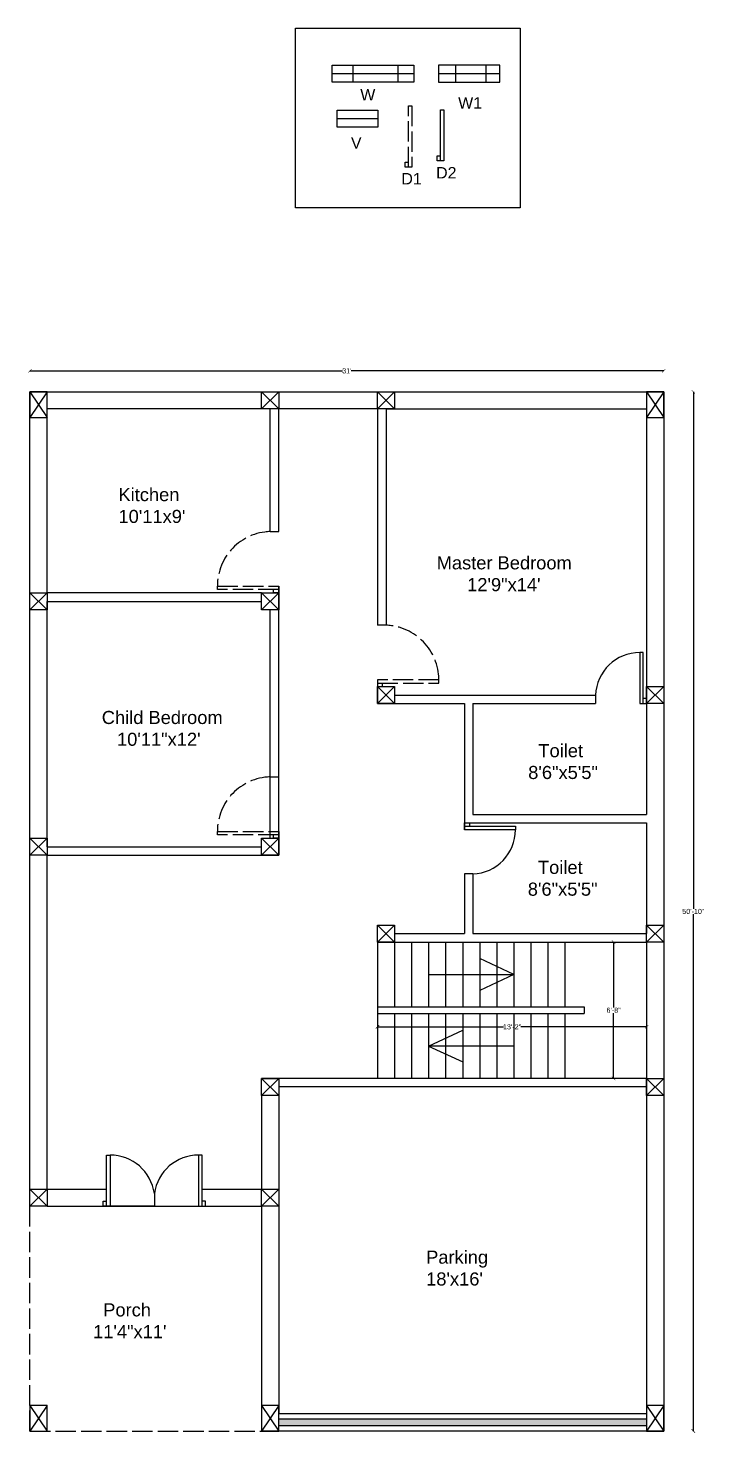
# Model space of a CAD drawing. Header units: inches. Extents: x -19338 to 11623, y -1285 to 3664.
# Drawn here: x 10007 to 10405, y 1334 to 2159 of the extents above; entities that cross this region are included whole.
import ezdxf

# ---------------------------------------------------------------- set-up
doc = ezdxf.new("R2010")
doc.units = ezdxf.units.IN
doc.header["$MEASUREMENT"] = 0
doc.linetypes.add('ACAD_ISO02W100', pattern=[15, 12, -3])
doc.layers.get('0').update_dxf_attribs({"color": 18})
for name, color, linetype in [('C', 141, 'Continuous'), ('C1', 10, 'Continuous'), ('D1', 231, 'ACAD_ISO02W100'), ('D2', 31, 'Continuous'), ('V', 150, 'Continuous'), ('W', 70, 'Continuous'), ('W1', 120, 'Continuous')]:
    doc.layers.add(name, color=color, linetype=linetype)
doc.layers.add('Dot Line', color=210, linetype='ACAD_ISO02W100', plot=False)
doc.layers.add('Naming', color=50, linetype='Continuous', plot=False)
doc.styles.get("Standard").update_dxf_attribs({"font": 'arial.ttf'})
doc.dimstyles.get("Standard").update_dxf_attribs({"dimtxt": 3, "dimasz": 2, "dimexe": 0.18, "dimexo": 0.0625, "dimgap": 0.09, "dimtad": 0, "dimtih": 1, "dimtoh": 1, "dimdsep": 46, "dimlunit": 3, "dimtxsty": 'Standard', "dimblk": 'ARCHTICK', "dimcen": 0.09, "dimse1": 1, "dimse2": 1, "dimclrd": 2, "dimadec": 0, "dimazin": 0, "dimtfac": 1, "dimtofl": 0, "dimtmove": 0, "dimatfit": 3, "dimfxl": 1, "dimtolj": 1, "dimtzin": 0, "dimarcsym": 0})

# ---------------------------------------------------------------- blocks, each defined once
blk = doc.blocks.new('_ArchTick')
at = {"color": 0, "linetype": 'ByBlock', "const_width": 0.15}
blk.add_lwpolyline([(-0.5, -0.5), (0.5, 0.5)], dxfattribs=at)
blk = doc.blocks.new('*D77')
at = {"color": 2, "lineweight": -2, "transparency": 16777216}
for p, q in [((10212.46, 1572.53), (10286.35, 1572.53)), ((10370.46, 1572.53), (10296.56, 1572.53))]:
    blk.add_line(p, q, dxfattribs=at)
at = {"layer": 'Defpoints', "color": 0, "transparency": 16777216}
for p in [(10370.46, 1572.53), (10212.46, 1542.26), (10370.46, 1542.26)]:
    blk.add_point(p, dxfattribs=at)
at = {"color": 2, "lineweight": -2, "transparency": 16777216, "xscale": 2, "yscale": 2, "zscale": 2, "rotation": 180}
blk.add_blockref('_ArchTick', (10212.46, 1572.53), dxfattribs=at)
at = {"color": 2, "lineweight": -2, "transparency": 16777216, "xscale": 2, "yscale": 2, "zscale": 2}
blk.add_blockref('_ArchTick', (10370.46, 1572.53), dxfattribs=at)
at = {"color": 0, "transparency": 16777216, "insert": (10291.46, 1572.53), "char_height": 3, "attachment_point": 5}
blk.add_mtext('\\A1;13\'-2"', dxfattribs=at)
blk = doc.blocks.new('*D78')
at = {"color": 2, "lineweight": -2, "transparency": 16777216}
for p, q in [((10351.06, 1622.26), (10351.06, 1583.88)), ((10351.06, 1542.26), (10351.06, 1580.64))]:
    blk.add_line(p, q, dxfattribs=at)
at = {"layer": 'Defpoints', "color": 0, "transparency": 16777216}
for p in [(10352.75, 1622.26), (10351.06, 1542.26), (10352.75, 1542.26)]:
    blk.add_point(p, dxfattribs=at)
at = {"color": 2, "lineweight": -2, "transparency": 16777216, "xscale": 2, "yscale": 2, "zscale": 2}
for p, rotation in [((10351.06, 1622.26), 90), ((10351.06, 1542.26), 270)]:
    blk.add_blockref('_ArchTick', p, dxfattribs=dict(at, rotation=rotation))
at = {"color": 0, "transparency": 16777216, "insert": (10351.06, 1582.26), "char_height": 3, "attachment_point": 5}
blk.add_mtext('\\A1;6\'-8"', dxfattribs=at)
blk = doc.blocks.new('*D83')
at = {"color": 2, "lineweight": -2, "transparency": 16777216}
for p, q in [((10008.46, 1957.59), (10191.82, 1957.59)), ((10380.46, 1957.59), (10197.09, 1957.59))]:
    blk.add_line(p, q, dxfattribs=at)
at = {"layer": 'Defpoints', "color": 0, "transparency": 16777216}
for p in [(10380.46, 1957.59), (10008.46, 1945.26), (10380.46, 1945.26)]:
    blk.add_point(p, dxfattribs=at)
at = {"color": 2, "lineweight": -2, "transparency": 16777216, "xscale": 2, "yscale": 2, "zscale": 2, "rotation": 180}
blk.add_blockref('_ArchTick', (10008.46, 1957.59), dxfattribs=at)
at = {"color": 2, "lineweight": -2, "transparency": 16777216, "xscale": 2, "yscale": 2, "zscale": 2}
blk.add_blockref('_ArchTick', (10380.46, 1957.59), dxfattribs=at)
at = {"color": 0, "transparency": 16777216, "insert": (10194.46, 1957.59), "char_height": 3, "attachment_point": 5}
blk.add_mtext("\\A1;31'", dxfattribs=at)
blk = doc.blocks.new('*D84')
at = {"color": 2, "lineweight": -2, "transparency": 16777216}
for p, q in [((10397.86, 1945.26), (10397.86, 1641.88)), ((10397.86, 1335.26), (10397.86, 1638.64))]:
    blk.add_line(p, q, dxfattribs=at)
at = {"layer": 'Defpoints', "color": 0, "transparency": 16777216}
for p in [(10380.46, 1945.26), (10380.46, 1335.26), (10397.86, 1335.26)]:
    blk.add_point(p, dxfattribs=at)
at = {"color": 2, "lineweight": -2, "transparency": 16777216, "xscale": 2, "yscale": 2, "zscale": 2}
for p, rotation in [((10397.86, 1945.26), 90), ((10397.86, 1335.26), 270)]:
    blk.add_blockref('_ArchTick', p, dxfattribs=dict(at, rotation=rotation))
at = {"color": 0, "transparency": 16777216, "insert": (10397.86, 1640.26), "char_height": 3, "attachment_point": 5}
blk.add_mtext('\\A1;50\'-10"', dxfattribs=at)

msp = doc.modelspace()

# ---------------------------------------------------------------- hatches: boundary and pattern name
at = {"true_color": 0xf8991e}
h = msp.add_hatch(dxfattribs=at)
h.set_pattern_fill('FLEX', color=30, scale=2)
h.set_pattern_definition([(0, (9510.19323, 1046.40336), (0, 0.5), [0.5, -0.5]), (45, (9510.69323, 1046.40336), (0, 0.5), [0.125, -0.45710678, 0.125, -0.70710678])])
h.paths.add_polyline_path([(10370.456, 1342.259), (10154.456, 1342.259), (10154.456, 1338.259), (10370.456, 1338.259)])

# ---------------------------------------------------------------- linework, layer by layer
for p, q in [((10018.456, 1827.259), (10018.456, 1935.259)), ((10149.456, 1935.259), (10018.456, 1935.259)), ((10149.456, 1863.259), (10149.456, 1935.259)), ((10212.456, 1935.259), (10154.456, 1935.259)), ((10154.456, 1863.259), (10154.456, 1935.259)), ((10212.456, 1935.259), (10212.456, 1808.259)), ((10217.456, 1935.259), (10217.456, 1808.259)), ((10217.456, 1935.259), (10370.456, 1935.259)), ((10370.456, 1935.259), (10370.456, 1697.259)), ((10149.456, 1863.259), (10154.456, 1863.259)), ((10154.456, 1827.259), (10154.456, 1831.259)), ((10144.456, 1827.259), (10018.456, 1827.259)), ((10154.456, 1673.259), (10154.456, 1827.259)), ((10018.456, 1822.259), (10144.456, 1822.259)), ((10018.456, 1678.259), (10018.456, 1822.259)), ((10149.456, 1683.259), (10149.456, 1817.259)), ((10217.456, 1808.259), (10212.456, 1808.259)), ((10212.456, 1776.259), (10212.456, 1762.259)), ((10222.456, 1767.259), (10340.456, 1767.259)), ((10340.456, 1767.259), (10340.456, 1762.259)), ((10212.456, 1762.259), (10263.456, 1762.259)), ((10263.456, 1762.259), (10263.456, 1692.259)), ((10268.456, 1762.259), (10340.456, 1762.259)), ((10268.456, 1762.259), (10268.456, 1697.259)), ((10366.456, 1762.259), (10370.456, 1762.259)), ((10149.456, 1719.259), (10154.456, 1719.259)), ((10263.456, 1692.259), (10370.456, 1692.259)), ((10263.456, 1692.259), (10263.456, 1688.259)), ((10268.456, 1697.259), (10370.456, 1697.259)), ((10370.456, 1692.259), (10370.456, 1627.259)), ((10018.456, 1678.259), (10144.456, 1678.259)), ((10018.456, 1477.259), (10018.456, 1673.259)), ((10018.456, 1673.259), (10154.456, 1673.259)), ((10268.456, 1662.259), (10263.456, 1662.259)), ((10263.456, 1662.259), (10263.456, 1627.259)), ((10268.456, 1662.259), (10268.456, 1627.259)), ((10212.456, 1622.259), (10212.456, 1627.259)), ((10222.456, 1627.259), (10263.456, 1627.259)), ((10268.456, 1627.259), (10370.456, 1627.259)), ((10212.456, 1622.259), (10212.456, 1542.259)), ((10212.456, 1622.259), (10370.456, 1622.259)), ((10222.456, 1622.259), (10222.456, 1584.259)), ((10232.456, 1622.259), (10232.456, 1584.259)), ((10242.456, 1622.259), (10242.456, 1584.259)), ((10252.456, 1622.259), (10252.456, 1584.259)), ((10262.456, 1622.259), (10262.456, 1584.259)), ((10272.456, 1622.259), (10272.456, 1584.259)), ((10282.456, 1622.259), (10282.456, 1584.259)), ((10292.456, 1622.259), (10292.456, 1584.259)), ((10302.456, 1622.259), (10302.456, 1584.259)), ((10312.456, 1622.259), (10312.456, 1584.259)), ((10322.456, 1622.259), (10322.456, 1584.259)), ((10370.456, 1622.259), (10370.456, 1345.259)), ((10292.456, 1603.259), (10272.456, 1612.609)), ((10242.456, 1603.259), (10292.456, 1603.259)), ((10292.456, 1603.259), (10272.456, 1593.908)), ((10212.456, 1584.259), (10333.858, 1584.259)), ((10333.858, 1584.259), (10333.858, 1580.259)), ((10212.456, 1580.259), (10333.858, 1580.259)), ((10222.456, 1580.259), (10222.456, 1542.259)), ((10232.456, 1580.259), (10232.456, 1542.259)), ((10242.456, 1580.259), (10242.456, 1542.259)), ((10252.456, 1580.259), (10252.456, 1542.259)), ((10262.456, 1580.259), (10262.456, 1542.259)), ((10272.456, 1580.259), (10272.456, 1542.259)), ((10282.456, 1580.259), (10282.456, 1542.259)), ((10292.456, 1580.259), (10292.456, 1542.259)), ((10302.456, 1580.259), (10302.456, 1542.259)), ((10312.456, 1580.259), (10312.456, 1542.259)), ((10322.456, 1580.259), (10322.456, 1542.259)), ((10242.456, 1561.259), (10262.456, 1570.609)), ((10292.456, 1561.259), (10242.456, 1561.259)), ((10242.456, 1561.259), (10262.456, 1551.908)), ((10370.456, 1542.259), (10144.456, 1542.259)), ((10154.456, 1537.259), (10154.456, 1345.259)), ((10370.456, 1537.259), (10154.456, 1537.259)), ((10144.456, 1532.259), (10144.456, 1477.259)), ((10018.456, 1477.259), (10053.456, 1477.259)), ((10109.456, 1477.259), (10144.456, 1477.259)), ((10018.456, 1467.259), (10144.456, 1467.259)), ((10144.456, 1467.259), (10144.456, 1335.259)), ((10370.456, 1345.259), (10154.456, 1345.259)), ((10370.456, 1342.259), (10154.456, 1342.259)), ((10370.456, 1338.259), (10154.456, 1338.259))]:
    msp.add_line(p, q)
msp.add_lwpolyline([(10164.252, 2158.81), (10296.265, 2158.81), (10296.265, 2053.286), (10164.252, 2053.286)], close=True)
msp.add_lwpolyline([(10008.456, 1477.259), (10008.456, 1945.259), (10380.456, 1945.259), (10380.456, 1335.259), (10144.456, 1335.259)])
at = {"layer": 'C'}
for p, q in [((10018.456, 1945.259), (10008.456, 1930.259)), ((10008.456, 1945.259), (10018.456, 1930.259)), ((10018.456, 1945.259), (10008.456, 1930.259)), ((10008.456, 1945.259), (10018.456, 1930.259)), ((10380.456, 1945.259), (10370.456, 1930.259)), ((10370.456, 1945.259), (10380.456, 1930.259)), ((10380.456, 1945.259), (10370.456, 1930.259)), ((10370.456, 1945.259), (10380.456, 1930.259)), ((10018.456, 1350.259), (10008.456, 1335.259)), ((10008.456, 1350.259), (10018.456, 1335.259)), ((10018.456, 1350.259), (10008.456, 1335.259)), ((10008.456, 1350.259), (10018.456, 1335.259)), ((10154.456, 1350.259), (10144.456, 1335.259)), ((10144.456, 1350.259), (10154.456, 1335.259)), ((10154.456, 1350.259), (10144.456, 1335.259)), ((10144.456, 1350.259), (10154.456, 1335.259)), ((10380.456, 1350.259), (10370.456, 1335.259)), ((10370.456, 1350.259), (10380.456, 1335.259)), ((10380.456, 1350.259), (10370.456, 1335.259)), ((10370.456, 1350.259), (10380.456, 1335.259))]:
    msp.add_line(p, q, dxfattribs=at)
for points in [[(10008.456, 1930.259), (10018.456, 1930.259), (10018.456, 1945.259), (10008.456, 1945.259)], [(10008.456, 1930.259), (10018.456, 1930.259), (10018.456, 1945.259), (10008.456, 1945.259)], [(10370.456, 1930.259), (10380.456, 1930.259), (10380.456, 1945.259), (10370.456, 1945.259)], [(10370.456, 1930.259), (10380.456, 1930.259), (10380.456, 1945.259), (10370.456, 1945.259)], [(10008.456, 1335.259), (10018.456, 1335.259), (10018.456, 1350.259), (10008.456, 1350.259)], [(10008.456, 1335.259), (10018.456, 1335.259), (10018.456, 1350.259), (10008.456, 1350.259)], [(10144.456, 1335.259), (10154.456, 1335.259), (10154.456, 1350.259), (10144.456, 1350.259)], [(10144.456, 1335.259), (10154.456, 1335.259), (10154.456, 1350.259), (10144.456, 1350.259)], [(10370.456, 1335.259), (10380.456, 1335.259), (10380.456, 1350.259), (10370.456, 1350.259)], [(10370.456, 1335.259), (10380.456, 1335.259), (10380.456, 1350.259), (10370.456, 1350.259)]]:
    msp.add_lwpolyline(points, close=True, dxfattribs=at)
at = {"layer": 'C1'}
for p, q in [((10144.456, 1945.259), (10154.456, 1935.259)), ((10154.456, 1945.259), (10144.456, 1935.259)), ((10144.456, 1945.259), (10154.456, 1935.259)), ((10154.456, 1945.259), (10144.456, 1935.259)), ((10212.456, 1945.259), (10222.456, 1935.259)), ((10222.456, 1945.259), (10212.456, 1935.259)), ((10212.456, 1945.259), (10222.456, 1935.259)), ((10222.456, 1945.259), (10212.456, 1935.259)), ((10008.456, 1827.259), (10018.456, 1817.259)), ((10018.456, 1827.259), (10008.456, 1817.259)), ((10008.456, 1827.259), (10018.456, 1817.259)), ((10018.456, 1827.259), (10008.456, 1817.259)), ((10144.456, 1827.259), (10154.456, 1817.259)), ((10154.456, 1827.259), (10144.456, 1817.259)), ((10144.456, 1827.259), (10154.456, 1817.259)), ((10154.456, 1827.259), (10144.456, 1817.259)), ((10212.456, 1772.259), (10222.456, 1762.259)), ((10222.456, 1772.259), (10212.456, 1762.259)), ((10212.456, 1772.259), (10222.456, 1762.259)), ((10222.456, 1772.259), (10212.456, 1762.259)), ((10370.456, 1772.259), (10380.456, 1762.259)), ((10380.456, 1772.259), (10370.456, 1762.259)), ((10370.456, 1772.259), (10380.456, 1762.259)), ((10380.456, 1772.259), (10370.456, 1762.259)), ((10008.456, 1683.259), (10018.456, 1673.259)), ((10018.456, 1683.259), (10008.456, 1673.259)), ((10008.456, 1683.259), (10018.456, 1673.259)), ((10018.456, 1683.259), (10008.456, 1673.259)), ((10144.456, 1683.259), (10154.456, 1673.259)), ((10154.456, 1683.259), (10144.456, 1673.259)), ((10144.456, 1683.259), (10154.456, 1673.259)), ((10154.456, 1683.259), (10144.456, 1673.259)), ((10212.456, 1632.259), (10222.456, 1622.259)), ((10222.456, 1632.259), (10212.456, 1622.259)), ((10212.456, 1632.259), (10222.456, 1622.259)), ((10222.456, 1632.259), (10212.456, 1622.259)), ((10370.456, 1632.259), (10380.456, 1622.259)), ((10380.456, 1632.259), (10370.456, 1622.259)), ((10370.456, 1632.259), (10380.456, 1622.259)), ((10380.456, 1632.259), (10370.456, 1622.259)), ((10144.456, 1542.259), (10154.456, 1532.259)), ((10154.456, 1542.259), (10144.456, 1532.259)), ((10144.456, 1542.259), (10154.456, 1532.259)), ((10154.456, 1542.259), (10144.456, 1532.259)), ((10370.456, 1542.259), (10380.456, 1532.259)), ((10380.456, 1542.259), (10370.456, 1532.259)), ((10370.456, 1542.259), (10380.456, 1532.259)), ((10380.456, 1542.259), (10370.456, 1532.259)), ((10008.456, 1477.259), (10018.456, 1467.259)), ((10018.456, 1477.259), (10008.456, 1467.259)), ((10008.456, 1477.259), (10018.456, 1467.259)), ((10018.456, 1477.259), (10008.456, 1467.259)), ((10144.456, 1477.259), (10154.456, 1467.259)), ((10154.456, 1477.259), (10144.456, 1467.259)), ((10144.456, 1477.259), (10154.456, 1467.259)), ((10154.456, 1477.259), (10144.456, 1467.259))]:
    msp.add_line(p, q, dxfattribs=at)
for points in [[(10154.456, 1935.259), (10144.456, 1935.259), (10144.456, 1945.259), (10154.456, 1945.259)], [(10154.456, 1935.259), (10144.456, 1935.259), (10144.456, 1945.259), (10154.456, 1945.259)], [(10222.456, 1935.259), (10212.456, 1935.259), (10212.456, 1945.259), (10222.456, 1945.259)], [(10222.456, 1935.259), (10212.456, 1935.259), (10212.456, 1945.259), (10222.456, 1945.259)], [(10018.456, 1817.259), (10008.456, 1817.259), (10008.456, 1827.259), (10018.456, 1827.259)], [(10018.456, 1817.259), (10008.456, 1817.259), (10008.456, 1827.259), (10018.456, 1827.259)], [(10154.456, 1817.259), (10144.456, 1817.259), (10144.456, 1827.259), (10154.456, 1827.259)], [(10154.456, 1817.259), (10144.456, 1817.259), (10144.456, 1827.259), (10154.456, 1827.259)], [(10222.456, 1762.259), (10212.456, 1762.259), (10212.456, 1772.259), (10222.456, 1772.259)], [(10222.456, 1762.259), (10212.456, 1762.259), (10212.456, 1772.259), (10222.456, 1772.259)], [(10380.456, 1762.259), (10370.456, 1762.259), (10370.456, 1772.259), (10380.456, 1772.259)], [(10380.456, 1762.259), (10370.456, 1762.259), (10370.456, 1772.259), (10380.456, 1772.259)], [(10018.456, 1673.259), (10008.456, 1673.259), (10008.456, 1683.259), (10018.456, 1683.259)], [(10018.456, 1673.259), (10008.456, 1673.259), (10008.456, 1683.259), (10018.456, 1683.259)], [(10154.456, 1673.259), (10144.456, 1673.259), (10144.456, 1683.259), (10154.456, 1683.259)], [(10154.456, 1673.259), (10144.456, 1673.259), (10144.456, 1683.259), (10154.456, 1683.259)], [(10222.456, 1622.259), (10212.456, 1622.259), (10212.456, 1632.259), (10222.456, 1632.259)], [(10222.456, 1622.259), (10212.456, 1622.259), (10212.456, 1632.259), (10222.456, 1632.259)], [(10380.456, 1622.259), (10370.456, 1622.259), (10370.456, 1632.259), (10380.456, 1632.259)], [(10380.456, 1622.259), (10370.456, 1622.259), (10370.456, 1632.259), (10380.456, 1632.259)], [(10154.456, 1532.259), (10144.456, 1532.259), (10144.456, 1542.259), (10154.456, 1542.259)], [(10154.456, 1532.259), (10144.456, 1532.259), (10144.456, 1542.259), (10154.456, 1542.259)], [(10380.456, 1532.259), (10370.456, 1532.259), (10370.456, 1542.259), (10380.456, 1542.259)], [(10380.456, 1532.259), (10370.456, 1532.259), (10370.456, 1542.259), (10380.456, 1542.259)], [(10018.456, 1467.259), (10008.456, 1467.259), (10008.456, 1477.259), (10018.456, 1477.259)], [(10018.456, 1467.259), (10008.456, 1467.259), (10008.456, 1477.259), (10018.456, 1477.259)], [(10154.456, 1467.259), (10144.456, 1467.259), (10144.456, 1477.259), (10154.456, 1477.259)], [(10154.456, 1467.259), (10144.456, 1467.259), (10144.456, 1477.259), (10154.456, 1477.259)]]:
    msp.add_lwpolyline(points, close=True, dxfattribs=at)
at = {"layer": 'D1'}
for points in [[(10230.632, 2113.187), (10232.632, 2113.187), (10232.632, 2077.187), (10230.632, 2077.187)], [(10118.456, 1829.259), (10118.456, 1831.259), (10154.456, 1831.259), (10154.456, 1829.259)], [(10248.456, 1774.259), (10248.456, 1776.259), (10212.456, 1776.259), (10212.456, 1774.259)], [(10118.456, 1685.259), (10118.456, 1687.259), (10154.456, 1687.259), (10154.456, 1685.259)]]:
    msp.add_lwpolyline(points, close=True, dxfattribs=at)
for points in [[(10230.632, 2077.187), (10228.632, 2077.187), (10228.632, 2080.187), (10230.632, 2080.187)], [(10154.456, 1829.259), (10154.456, 1827.259), (10151.456, 1827.259), (10151.456, 1829.259)], [(10212.456, 1774.259), (10212.456, 1772.259), (10215.456, 1772.259), (10215.456, 1774.259)], [(10154.456, 1685.259), (10154.456, 1683.259), (10151.456, 1683.259), (10151.456, 1685.259)]]:
    msp.add_lwpolyline(points, dxfattribs=at)
for centre, start, end in [((10150.472, 1831.259), 91.818761, 180), ((10216.44, 1776.259), 0, 88.181239), ((10150.472, 1687.259), 91.818761, 180)]:
    msp.add_arc(centre, 32.016, start, end, dxfattribs=at)
at = {"layer": 'D2'}
for p, q in [((10081.456, 1474.725), (10081.456, 1467.259)), ((10081.456, 1467.259), (10051.456, 1467.259)), ((10081.456, 1467.259), (10111.456, 1467.259))]:
    msp.add_line(p, q, dxfattribs=at)
for points in [[(10251.41, 2080.872), (10249.41, 2080.872), (10249.41, 2110.872), (10251.41, 2110.872)], [(10366.456, 1762.259), (10368.456, 1762.259), (10368.456, 1792.259), (10366.456, 1792.259)], [(10263.456, 1688.259), (10263.456, 1690.259), (10293.456, 1690.259), (10293.456, 1688.259)], [(10055.456, 1467.259), (10053.456, 1467.259), (10053.456, 1497.259), (10055.456, 1497.259)], [(10107.456, 1467.259), (10109.456, 1467.259), (10109.456, 1497.259), (10107.456, 1497.259)]]:
    msp.add_lwpolyline(points, close=True, dxfattribs=at)
for points in [[(10249.41, 2080.872), (10247.41, 2080.872), (10247.41, 2083.872), (10249.41, 2083.872)], [(10368.456, 1762.259), (10370.456, 1762.259), (10370.456, 1765.259), (10368.456, 1765.259)], [(10263.456, 1690.259), (10263.456, 1692.259), (10266.456, 1692.259), (10266.456, 1690.259)], [(10053.456, 1467.259), (10051.456, 1467.259), (10051.456, 1470.259), (10053.456, 1470.259)], [(10109.456, 1467.259), (10111.456, 1467.259), (10111.456, 1470.259), (10109.456, 1470.259)]]:
    msp.add_lwpolyline(points, dxfattribs=at)
for centre, radius, start, end in [((10366.456, 1766.239), 26.02, 90, 177.753395), ((10267.436, 1688.259), 26.02, 272.246605, 360), ((10055.456, 1470.992), 26.267, 8.171234, 90), ((10107.456, 1470.992), 26.267, 90, 171.828766)]:
    msp.add_arc(centre, radius, start, end, dxfattribs=at)
at = {"layer": 'Dot Line'}
for q in [(10008.456, 1467.259), (10144.456, 1335.259)]:
    msp.add_line((10008.456, 1335.259), q, dxfattribs=at)
at = {"layer": 'V'}
msp.add_line((10212.733, 2105.617), (10188.733, 2105.617), dxfattribs=at)
msp.add_lwpolyline([(10188.733, 2110.617), (10212.733, 2110.617), (10212.733, 2100.617), (10188.733, 2100.617)], close=True, dxfattribs=at)
at = {"layer": 'W'}
for p, q in [((10197.992, 2137.026), (10197.992, 2127.026)), ((10224.453, 2137.026), (10224.453, 2127.026)), ((10233.807, 2132.026), (10185.807, 2132.026))]:
    msp.add_line(p, q, dxfattribs=at)
msp.add_lwpolyline([(10185.807, 2137.026), (10233.807, 2137.026), (10233.807, 2127.026), (10185.807, 2127.026)], close=True, dxfattribs=at)
at = {"layer": 'W1'}
for p, q in [((10258.202, 2137.086), (10258.202, 2127.086)), ((10276.14, 2137.086), (10276.14, 2127.086)), ((10248.309, 2132.086), (10284.309, 2132.086))]:
    msp.add_line(p, q, dxfattribs=at)
msp.add_lwpolyline([(10248.309, 2127.086), (10284.309, 2127.086), (10284.309, 2137.086), (10248.309, 2137.086)], close=True, dxfattribs=at)

# ---------------------------------------------------------------- texts
at = {"layer": 'D1', "insert": (10226.456, 2073.74), "char_height": 6.72, "attachment_point": 1}
msp.add_mtext_dynamic_manual_height_columns('D1', width=2233.69028, gutter_width=33.6, heights=[0], dxfattribs=at)
at = {"layer": 'D2', "insert": (10246.848, 2077.246), "char_height": 6.72, "attachment_point": 1}
msp.add_mtext_dynamic_manual_height_columns('D2', width=2233.69028, gutter_width=33.6, heights=[0], dxfattribs=at)
at = {"layer": 'Naming', "char_height": 7.68, "attachment_point": 1}
for s, width, gutter_width, insert in [("Kitchen\\P10'11x9'", 3190.98612, 48, (10060.403, 1888.8)), ('Master Bedroom\\P      12\'9"x14\'', 3988.73265, 60, (10247.193, 1848.753)), ('Child Bedroom\\P   10\'11"x12\'', 3988.73265, 60, (10050.599, 1757.967)), ('   Toilet\\P 8\'6"x5\'5"', 3988.73265, 60, (10297.945, 1738.481)), ('   Toilet\\P 8\'6"x5\'5"', 3988.73265, 60, (10297.713, 1669.981)), ("Parking\\P18'x16'", 3190.98612, 48, (10241.007, 1441.164)), ('  Porch\\P11\'4"x11\'', 3190.98612, 48, (10045.497, 1410.218))]:
    msp.add_mtext_dynamic_manual_height_columns(s, width=width, gutter_width=gutter_width, heights=[0], dxfattribs=dict(at, insert=insert))
at = {"layer": 'V', "insert": (10196.863, 2094.768), "char_height": 6.72, "attachment_point": 1}
msp.add_mtext_dynamic_manual_height_columns('V', width=2233.69028, gutter_width=33.6, heights=[0], dxfattribs=at)
at = {"layer": 'W', "insert": (10202.337, 2123.061), "char_height": 6.72, "attachment_point": 1}
msp.add_mtext_dynamic_manual_height_columns('W', width=2233.69028, gutter_width=33.6, heights=[0], dxfattribs=at)
at = {"layer": 'W1', "insert": (10259.785, 2118.26), "char_height": 6.72, "attachment_point": 1}
msp.add_mtext_dynamic_manual_height_columns('W1', width=2233.69028, gutter_width=33.6, heights=[0], dxfattribs=at)

# ---------------------------------------------------------------- dimensions: what is measured, and where the dimension line sits
for base, p1, p2, picture, middle in [((10380.456, 1957.594), (10008.456, 1945.259), (10380.456, 1945.259), '*D83', (10194.456, 1957.594)), ((10370.456, 1572.526), (10212.456, 1542.259), (10370.456, 1542.259), '*D77', (10291.456, 1572.526))]:
    dim = msp.add_linear_dim(base=base, p1=p1, p2=p2, dimstyle='Standard')
    dim.commit()
    dim.dimension.update_dxf_attribs({"geometry": picture, "text_midpoint": middle})
for base, p1, p2, picture, middle in [((10397.858, 1335.259), (10380.456, 1945.259), (10380.456, 1335.259), '*D84', (10397.858, 1640.259)), ((10351.056, 1542.259), (10352.746, 1622.259), (10352.746, 1542.259), '*D78', (10351.056, 1582.259))]:
    dim = msp.add_linear_dim(base=base, p1=p1, p2=p2, angle=90, dimstyle='Standard')
    dim.commit()
    dim.dimension.update_dxf_attribs({"geometry": picture, "text_midpoint": middle})

doc.saveas('drawing.dxf')
